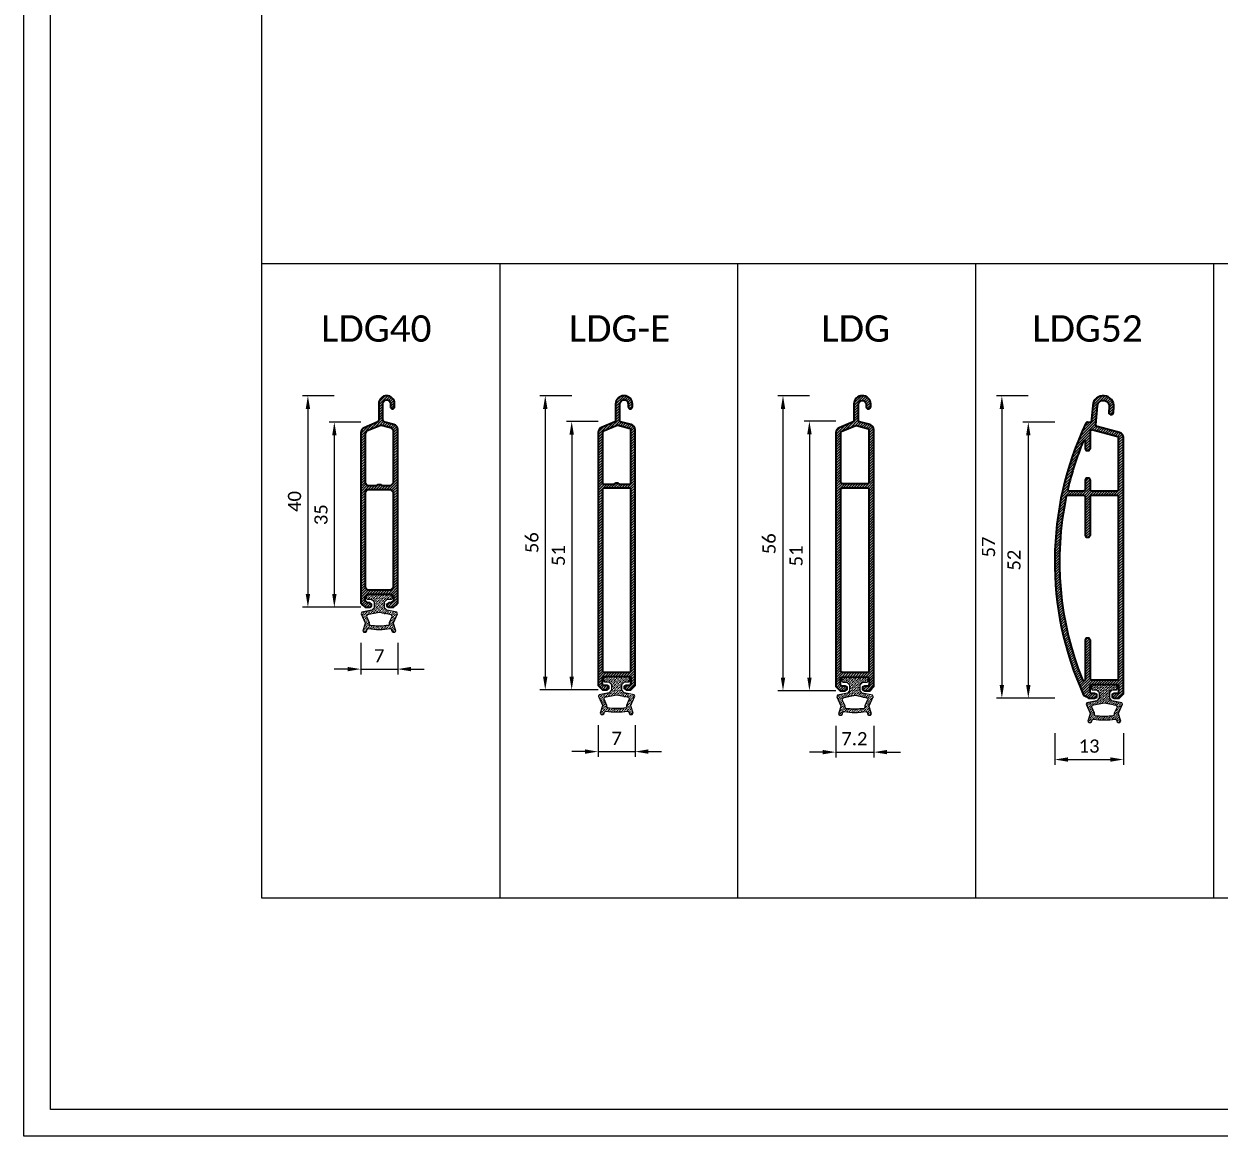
# Model space of a CAD drawing. Header units: millimetres. Extents: x 0 to 7790, y 0 to 17467.
# Drawn here: x 0 to 226.1, y 16468.5 to 16678.8 of the extents above; entities that cross this region are included whole.
import ezdxf

# ---------------------------------------------------------------- set-up
doc = ezdxf.new("R2010")
doc.units = ezdxf.units.MM
doc.header["$PDMODE"] = 35
doc.layers.get('0').update_dxf_attribs({"lineweight": 15})
for name, color, linetype, lineweight in [('_MB_kreskowanie_profile_0.09', 7, 'Continuous', 9), ('_MB_kreskowanie_uszczelki_0.09', 252, 'Continuous', 9), ('_MB_profile_0.25', 7, 'Continuous', 25), ('_MB_ramka_0.15', 124, 'Continuous', 15), ('_MB_solid', 7, 'Continuous', 9), ('_MB_tekst_0.25', 40, 'Continuous', 25), ('_MB_uszczelki_0.15', 140, 'Continuous', 15), ('_MB_wymiar_detal_0.09', 94, 'Continuous', 9)]:
    doc.layers.add(name, color=color, linetype=linetype, lineweight=lineweight)
doc.layers.add('_MB_pomocnicze_niedrukowane', color=220, linetype='Continuous', lineweight=15, plot=False)
doc.styles.add('_MB_Calibri_Light_2.5', font='calibril.ttf', dxfattribs={"height": 2.5})
doc.dimstyles.new('_MB_detal', dxfattribs={"dimscale": 10, "dimtxt": 2.5, "dimasz": 2.5, "dimexe": 1, "dimexo": 1, "dimgap": 1.25, "dimtad": 1, "dimdsep": 46, "dimtxsty": '_MB_Calibri_Light_2.5', "dimcen": -2.5, "dimclrd": 256, "dimclre": 256, "dimclrt": 40, "dimazin": 0, "dimtfac": 0.2, "dimtmove": 1, "dimatfit": 1, "dimfxl": 5, "dimfxlon": 1, "dimtolj": 1, "dimlwd": -1, "dimlwe": -1, "dimarcsym": 0})

# ---------------------------------------------------------------- blocks, each defined once
blk = doc.blocks.new('*D449')
at = {"layer": '_MB_wymiar_detal_0.09', "transparency": 16777216}
for p, q in [((63.72, 16561.82), (63.72, 16555.82)), ((70.72, 16561.82), (70.72, 16555.82)), ((61.22, 16556.82), (58.72, 16556.82)), ((63.72, 16556.82), (70.72, 16556.82)), ((73.22, 16556.82), (75.72, 16556.82))]:
    blk.add_line(p, q, dxfattribs=at)
for points in [[(61.22, 16557.24), (61.22, 16556.41), (63.72, 16556.82)], [(73.22, 16557.24), (73.22, 16556.41), (70.72, 16556.82)]]:
    blk.add_solid(points, dxfattribs=at)
at = {"layer": 'Defpoints', "color": 0, "transparency": 16777216}
for p in [(63.72, 16569.52), (70.72, 16569.52), (70.72, 16556.82)]:
    blk.add_point(p, dxfattribs=at)
at = {"layer": '_MB_wymiar_detal_0.09', "color": 40, "transparency": 16777216, "insert": (67.22, 16559.33), "char_height": 2.5, "attachment_point": 5, "style": '_MB_Calibri_Light_2.5'}
blk.add_mtext('\\A1;7', dxfattribs=at)
blk = doc.blocks.new('*D450')
at = {"layer": '_MB_wymiar_detal_0.09', "transparency": 16777216}
for p, q in [((63.72, 16603.52), (57.72, 16603.52)), ((58.72, 16601.02), (58.72, 16571.02)), ((63.72, 16568.52), (57.72, 16568.52))]:
    blk.add_line(p, q, dxfattribs=at)
for points in [[(58.31, 16601.02), (59.14, 16601.02), (58.72, 16603.52)], [(58.31, 16571.02), (59.14, 16571.02), (58.72, 16568.52)]]:
    blk.add_solid(points, dxfattribs=at)
at = {"layer": 'Defpoints', "color": 0, "transparency": 16777216}
for p in [(66.87, 16603.52), (58.72, 16568.52), (64.72, 16568.52)]:
    blk.add_point(p, dxfattribs=at)
at = {"layer": '_MB_wymiar_detal_0.09', "color": 40, "transparency": 16777216, "insert": (56.2, 16586.02), "char_height": 2.5, "attachment_point": 5, "rotation": 90, "style": '_MB_Calibri_Light_2.5'}
blk.add_mtext('\\A1;35', dxfattribs=at)
blk = doc.blocks.new('*D451')
at = {"layer": '_MB_wymiar_detal_0.09', "transparency": 16777216}
for p, q in [((58.72, 16608.52), (52.72, 16608.52)), ((53.72, 16606.02), (53.72, 16571.02)), ((58.72, 16568.52), (52.72, 16568.52))]:
    blk.add_line(p, q, dxfattribs=at)
for points in [[(53.31, 16606.02), (54.14, 16606.02), (53.72, 16608.52)], [(53.31, 16571.02), (54.14, 16571.02), (53.72, 16568.52)]]:
    blk.add_solid(points, dxfattribs=at)
at = {"layer": 'Defpoints', "color": 0, "transparency": 16777216}
for p in [(68.62, 16608.52), (53.72, 16568.52), (64.72, 16568.52)]:
    blk.add_point(p, dxfattribs=at)
at = {"layer": '_MB_wymiar_detal_0.09', "color": 40, "transparency": 16777216, "insert": (51.2, 16588.52), "char_height": 2.5, "attachment_point": 5, "rotation": 90, "style": '_MB_Calibri_Light_2.5'}
blk.add_mtext('\\A1;40', dxfattribs=at)
blk = doc.blocks.new("-U1'LD")
at = {"layer": '_MB_kreskowanie_uszczelki_0.09', "transparency": 33554687}
h = blk.add_hatch(dxfattribs=at)
h.set_pattern_fill('DOTS', color=256, scale=0.2, angle=45)
h.set_pattern_definition([(45, (16177.79034, -5378.269), (-0.1122532015, 0.3367596045), [0, -0.3175])])
h.paths.add_polyline_path([(1.5, -1), (2.3, -1), (2.5, -0.8), (2.5, -0.2), (2.3, 0), (-2.3, 0), (-2.5, -0.2), (-2.5, -0.8), (-2.3, -1), (-1.5, -1), (-1, -1.5), (-1, -2.59), (-1.4, -3.08), (-3.3, -3.45), (-3.45, -3.73), (-2.68, -5.43), (-2.67, -5.57), (-3.12, -6.94), (-2.93, -7.2), (-2.61, -7.2), (-2.42, -7.06), (-2.29, -6.67), (-2.07, -6.54, 0.079556), (2.07, -6.54), (2.29, -6.67), (2.42, -7.06), (2.61, -7.2), (2.93, -7.2), (3.12, -6.94), (2.67, -5.57), (2.68, -5.43), (3.45, -3.73), (3.3, -3.45), (1.4, -3.08), (1, -2.59), (1, -1.5)])
h.paths.add_polyline_path([(2.3, -3.97), (2.45, -4.25), (1.93, -5.39), (1.92, -5.53), (1.95, -5.61), (1.79, -5.87, -0.072504), (-1.79, -5.87), (-1.95, -5.61), (-1.92, -5.53), (-1.93, -5.39), (-2.45, -4.25), (-2.3, -3.97), (-0.04, -3.52), (0.04, -3.52)], flags=16)
at = {"layer": '_MB_uszczelki_0.15'}
for points in [[(3.3, -3.45), (1.4, -3.08), (1, -2.59), (1, -1.5), (1.5, -1), (2.3, -1), (2.5, -0.8), (2.5, -0.3), (2.2, 0), (-2.2, 0), (-2.5, -0.3), (-2.5, -0.8), (-2.3, -1), (-1.5, -1), (-1, -1.5), (-1, -2.59), (-1.4, -3.08), (-3.3, -3.45), (-3.45, -3.73), (-2.68, -5.43), (-2.67, -5.57), (-3.12, -6.94), (-2.93, -7.2), (-2.61, -7.2), (-2.42, -7.06), (-2.29, -6.67), (-2.07, -6.54, 0.079556), (2.07, -6.54), (2.29, -6.67), (2.42, -7.06), (2.61, -7.2), (2.93, -7.2), (3.12, -6.94), (2.67, -5.57), (2.68, -5.43), (3.45, -3.73)], [(-0.04, -3.52), (-2.3, -3.97), (-2.45, -4.25), (-1.93, -5.39), (-1.92, -5.53), (-1.95, -5.61), (-1.79, -5.87, 0.072504), (1.79, -5.87), (1.95, -5.61), (1.92, -5.53), (1.93, -5.39), (2.45, -4.25), (2.3, -3.97), (0.04, -3.52)]]:
    blk.add_lwpolyline(points, format="xyb", dxfattribs=at)
for points in [[(0.04, -3.52), (-0.04, -3.52)], [(3.45, -3.73), (3.3, -3.45)]]:
    blk.add_lwpolyline(points, dxfattribs=at)
blk = doc.blocks.new('-LDG40')
at = {"layer": '_MB_kreskowanie_profile_0.09', "transparency": 33554687}
h = blk.add_hatch(dxfattribs=at)
h.set_pattern_fill('JIS_WOOD', color=256, scale=0.5)
h.set_pattern_definition([(45, (15504.66722, -5368.1933), (-0.2499999996, 0.2499999996), [])])
h.paths.add_polyline_path([(-2.91, -2.53), (-5.38, -3.55, 0.303347), (-6, -4.48), (-6, -36.7), (-5.62, -37.08), (-5.2, -37.5), (-4.3, -37.5), (-3.95, -37.3), (-3.95, -36.9), (-4.3, -36.7), (-4.7, -36.7), (-5.2, -36.2), (-5.2, -35.5), (-4.7, -35), (-2.5, -35), (-0.3, -35), (0.2, -35.5), (0.2, -36.2), (-0.3, -36.7), (-0.7, -36.7), (-1.05, -36.9), (-1.05, -37.3), (-0.7, -37.5), (0.2, -37.5), (0.6, -37.1), (1, -36.7), (1, -3.92, 0.339454), (0.26, -2.95), (-1.43, -2.5, -0.339454), (-1.8, -2.02), (-1.8, 1, -0.414214), (-1.1, 1.7, -0.414214), (-0.4, 1), (-0.4, 0.4, 1), (0.4, 0.4), (0.4, 1, 0.414214), (-1.1, 2.5, 0.414214), (-2.6, 1), (-2.6, -2.07, -0.303347)])
h.paths.add_polyline_path([(-2.07, -3.16), (-0.17, -3.66), (0.2, -4.15), (0.2, -14), (-0.3, -14.5), (-2.04, -14.5), (-2.29, -14.29), (-2.71, -14.29), (-2.96, -14.5), (-4.7, -14.5), (-5.2, -14), (-5.2, -4.68), (-4.89, -4.22), (-2.39, -3.18)], flags=16)
h.paths.add_polyline_path([(-0.3, -15.3), (0.2, -15.8), (0.2, -33.7), (-0.3, -34.2), (-2.5, -34.2), (-4.7, -34.2), (-5.2, -33.7), (-5.2, -15.8), (-4.7, -15.3)], flags=16)
at = {"layer": '_MB_solid', "transparency": 33554687}
h = blk.add_hatch(color=256, dxfattribs=at)
h.dxf.hatch_style = 1
h.paths.add_polyline_path([(-1.43, -2.5, -0.339454), (-1.8, -2.02), (-1.8, 1, -0.414214), (-1.1, 1.7, -0.414214), (-0.4, 1), (-0.4, 0.4, 1), (0.4, 0.4), (0.4, 1, 0.414214), (-1.1, 2.5, 0.414214), (-2.6, 1), (-2.6, -2.07, -0.303347), (-2.91, -2.53), (-5.38, -3.55, 0.303347), (-6, -4.48), (-6, -36.7), (-5.62, -37.08), (-5.2, -37.5), (-4.3, -37.5), (-3.95, -37.3), (-3.95, -36.9), (-4.3, -36.7), (-4.7, -36.7), (-5.2, -36.2), (-5.2, -35.5), (-4.7, -35), (-2.5, -35), (-0.3, -35), (0.2, -35.5), (0.2, -36.2), (-0.3, -36.7), (-0.7, -36.7), (-1.05, -36.9), (-1.05, -37.3), (-0.7, -37.5), (0.2, -37.5), (0.6, -37.1), (1, -36.7), (1, -3.92, 0.339454), (0.26, -2.95)])
h.paths.add_polyline_path([(-0.17, -3.66), (0.2, -4.15), (0.2, -14), (-0.3, -14.5), (-2.04, -14.5), (-2.29, -14.29), (-2.71, -14.29), (-2.96, -14.5), (-4.7, -14.5), (-5.2, -14), (-5.2, -4.68), (-4.89, -4.22), (-2.39, -3.18), (-2.07, -3.16)], flags=16)
h.paths.add_polyline_path([(-0.3, -15.3), (0.2, -15.8), (0.2, -33.7), (-0.3, -34.2), (-2.5, -34.2), (-4.7, -34.2), (-5.2, -33.7), (-5.2, -15.8), (-4.7, -15.3)], flags=16)
at = {"layer": '_MB_profile_0.25'}
blk.add_lwpolyline([(0.2, -36.2), (-0.3, -36.7), (-0.7, -36.7), (-1.05, -36.9), (-1.05, -37.3), (-0.7, -37.5), (0.2, -37.5), (0.6, -37.1), (1, -36.7), (1, -3.92, 0.339454), (0.26, -2.95), (-1.43, -2.5, -0.339454), (-1.8, -2.02), (-1.8, 1, -0.414214), (-1.1, 1.7, -0.414214), (-0.4, 1), (-0.4, 0.4, 1), (0.4, 0.4), (0.4, 1, 0.414214), (-1.1, 2.5, 0.414214), (-2.6, 1), (-2.6, -2.07, -0.303347), (-2.91, -2.53), (-5.38, -3.55, 0.303347), (-6, -4.48), (-6, -36.7), (-5.62, -37.08), (-5.2, -37.5), (-4.3, -37.5), (-3.95, -37.3), (-3.95, -36.9), (-4.3, -36.7), (-4.7, -36.7), (-5.2, -36.2), (-5.2, -35.5), (-4.7, -35), (-2.5, -35), (-0.3, -35), (0.2, -35.5)], format="xyb", close=True, dxfattribs=at)
for points in [[(-0.17, -3.66), (-2.07, -3.16), (-2.39, -3.18), (-4.89, -4.22), (-5.2, -4.68), (-5.2, -14), (-4.7, -14.5), (-2.96, -14.5), (-2.71, -14.29), (-2.29, -14.29), (-2.04, -14.5), (-0.3, -14.5), (0.2, -14), (0.2, -4.15)], [(0.2, -33.7), (0.2, -15.8), (-0.3, -15.3), (-4.7, -15.3), (-5.2, -15.8), (-5.2, -33.7), (-4.7, -34.2), (-2.5, -34.2), (-0.3, -34.2)]]:
    blk.add_lwpolyline(points, close=True, dxfattribs=at)
blk.add_blockref("-U1'LD", (-2.5, -35))
blk = doc.blocks.new('*D452')
at = {"layer": '_MB_wymiar_detal_0.09', "transparency": 16777216}
for p, q in [((108.62, 16546.22), (108.62, 16540.22)), ((115.62, 16546.22), (115.62, 16540.22)), ((106.12, 16541.22), (103.62, 16541.22)), ((108.62, 16541.22), (115.62, 16541.22)), ((118.12, 16541.22), (120.62, 16541.22))]:
    blk.add_line(p, q, dxfattribs=at)
for points in [[(106.12, 16541.64), (106.12, 16540.81), (108.62, 16541.22)], [(118.12, 16541.64), (118.12, 16540.81), (115.62, 16541.22)]]:
    blk.add_solid(points, dxfattribs=at)
at = {"layer": 'Defpoints', "color": 0, "transparency": 16777216}
for p in [(108.62, 16553.92), (115.62, 16553.92), (115.62, 16541.22)]:
    blk.add_point(p, dxfattribs=at)
at = {"layer": '_MB_wymiar_detal_0.09', "color": 40, "transparency": 16777216, "insert": (112.12, 16543.73), "char_height": 2.5, "attachment_point": 5, "style": '_MB_Calibri_Light_2.5'}
blk.add_mtext('\\A1;7', dxfattribs=at)
blk = doc.blocks.new('*D453')
at = {"layer": '_MB_wymiar_detal_0.09', "transparency": 16777216}
for p, q in [((108.62, 16603.65), (102.62, 16603.65)), ((103.62, 16601.15), (103.62, 16555.42)), ((108.62, 16552.92), (102.62, 16552.92))]:
    blk.add_line(p, q, dxfattribs=at)
for points in [[(103.2, 16601.15), (104.04, 16601.15), (103.62, 16603.65)], [(103.2, 16555.42), (104.04, 16555.42), (103.62, 16552.92)]]:
    blk.add_solid(points, dxfattribs=at)
at = {"layer": 'Defpoints', "color": 0, "transparency": 16777216}
for p in [(111.89, 16603.65), (103.62, 16552.92), (109.62, 16552.92)]:
    blk.add_point(p, dxfattribs=at)
at = {"layer": '_MB_wymiar_detal_0.09', "color": 40, "transparency": 16777216, "insert": (101.1, 16578.29), "char_height": 2.5, "attachment_point": 5, "rotation": 90, "style": '_MB_Calibri_Light_2.5'}
blk.add_mtext('\\A1;51', dxfattribs=at)
blk = doc.blocks.new('*D454')
at = {"layer": '_MB_wymiar_detal_0.09', "transparency": 16777216}
for p, q in [((103.62, 16608.52), (97.62, 16608.52)), ((98.62, 16606.02), (98.62, 16555.42)), ((103.62, 16552.92), (97.62, 16552.92))]:
    blk.add_line(p, q, dxfattribs=at)
for points in [[(98.2, 16606.02), (99.04, 16606.02), (98.62, 16608.52)], [(98.2, 16555.42), (99.04, 16555.42), (98.62, 16552.92)]]:
    blk.add_solid(points, dxfattribs=at)
at = {"layer": 'Defpoints', "color": 0, "transparency": 16777216}
for p in [(113.52, 16608.52), (98.62, 16552.92), (109.62, 16552.92)]:
    blk.add_point(p, dxfattribs=at)
at = {"layer": '_MB_wymiar_detal_0.09', "color": 40, "transparency": 16777216, "insert": (96.09, 16580.72), "char_height": 2.5, "attachment_point": 5, "rotation": 90, "style": '_MB_Calibri_Light_2.5'}
blk.add_mtext('\\A1;56', dxfattribs=at)
blk = doc.blocks.new('-LDG-E')
at = {"layer": '_MB_kreskowanie_profile_0.09', "transparency": 33554687}
h = blk.add_hatch(dxfattribs=at)
h.set_pattern_fill('JIS_WOOD', color=256, scale=0.5)
h.paths.add_polyline_path([(-2.87, -2.45), (-5.43, -3.51, 0.303347), (-6.05, -4.44), (-6.05, -52.3), (-5.65, -52.7), (-5.25, -53.1), (-4.35, -53.1), (-4, -52.9), (-4, -52.5), (-4.35, -52.3), (-5.05, -52.3), (-5.25, -52.1), (-5.25, -50.8), (-5.05, -50.6), (-2.55, -50.6), (-0.05, -50.6), (0.15, -50.8), (0.15, -52.1), (-0.05, -52.3), (-0.75, -52.3), (-1.1, -52.5), (-1.1, -52.9), (-0.75, -53.1), (0.15, -53.1), (0.55, -52.7), (0.95, -52.3), (0.95, -3.94, 0.339454), (0.21, -2.98), (-1.8, -2.44, -0.339454), (-1.95, -2.25), (-1.95, 0.9, -1), (-0.35, 0.9), (-0.35, 0.4, 1), (0.45, 0.4), (0.45, 0.9, 1), (-2.75, 0.9), (-2.75, -2.27, -0.303347)])
h.paths.add_polyline_path([(-2.44, -3.14), (-2.31, -3.13), (0, -3.75), (0.15, -3.94), (0.15, -14), (-0.05, -14.2), (-2.09, -14.2), (-2.39, -13.95), (-2.71, -13.95), (-3.01, -14.2), (-5.05, -14.2), (-5.25, -14), (-5.25, -4.44), (-5.13, -4.25)], flags=16)
h.paths.add_polyline_path([(-0.05, -15), (0.15, -15.2), (0.15, -49.6), (-0.05, -49.8), (-2.55, -49.8), (-5.05, -49.8), (-5.25, -49.6), (-5.25, -15.2), (-5.05, -15)], flags=16)
at = {"layer": '_MB_solid', "transparency": 33554687}
h = blk.add_hatch(color=256, dxfattribs=at)
h.dxf.hatch_style = 1
h.paths.add_polyline_path([(-6.05, -52.3), (-5.65, -52.7), (-5.25, -53.1), (-4.35, -53.1), (-4, -52.9), (-4, -52.5), (-4.35, -52.3), (-5.05, -52.3), (-5.25, -52.1), (-5.25, -50.8), (-5.05, -50.6), (-2.55, -50.6), (-0.05, -50.6), (0.15, -50.8), (0.15, -52.1), (-0.05, -52.3), (-0.75, -52.3), (-1.1, -52.5), (-1.1, -52.9), (-0.75, -53.1), (0.15, -53.1), (0.55, -52.7), (0.95, -52.3), (0.95, -3.94, 0.339454), (0.21, -2.98), (-1.8, -2.44, -0.339454), (-1.95, -2.25), (-1.95, 0.9, -1), (-0.35, 0.9), (-0.35, 0.4, 1), (0.45, 0.4), (0.45, 0.9, 1), (-2.75, 0.9), (-2.75, -2.27, -0.303347), (-2.87, -2.45), (-5.43, -3.51, 0.303347), (-6.05, -4.44)])
h.paths.add_polyline_path([(-5.05, -14.2), (-5.25, -14), (-5.25, -4.44), (-5.13, -4.25), (-2.44, -3.14), (-2.31, -3.13), (0, -3.75), (0.15, -3.94), (0.15, -14), (-0.05, -14.2), (-2.09, -14.2), (-2.39, -13.95), (-2.71, -13.95), (-3.01, -14.2)], flags=16)
h.paths.add_polyline_path([(-0.05, -15), (0.15, -15.2), (0.15, -49.6), (-0.05, -49.8), (-2.55, -49.8), (-5.05, -49.8), (-5.25, -49.6), (-5.25, -15.2), (-5.05, -15)], flags=16)
at = {"layer": '_MB_profile_0.25'}
blk.add_line((-1.15, 2.5), (-1.15, 2.5), dxfattribs=at)
blk.add_lwpolyline([(0.15, -52.1), (0.15, -50.8), (0.15, -52.1), (-0.05, -52.3), (-0.75, -52.3), (-1.1, -52.5), (-1.1, -52.9), (-0.75, -53.1), (0.15, -53.1), (0.55, -52.7), (0.95, -52.3), (0.95, -3.94, 0.339454), (0.21, -2.98), (-1.8, -2.44, -0.339454), (-1.95, -2.25), (-1.95, 0.9, -1), (-0.35, 0.9), (-0.35, 0.4, 1), (0.45, 0.4), (0.45, 0.9, 1), (-2.75, 0.9), (-2.75, -2.27, -0.303347), (-2.87, -2.45), (-5.43, -3.51, 0.303347), (-6.05, -4.44), (-6.05, -52.3), (-5.65, -52.7), (-5.25, -53.1), (-4.35, -53.1), (-4, -52.9), (-4, -52.5), (-4.35, -52.3), (-5.05, -52.3), (-5.25, -52.1), (-5.25, -50.8), (-5.05, -50.6), (-2.55, -50.6), (-0.05, -50.6), (0.15, -50.8)], format="xyb", dxfattribs=at)
for points in [[(-2.71, -13.95), (-2.39, -13.95), (-2.09, -14.2), (-0.05, -14.2), (0.15, -14), (0.15, -3.94), (0, -3.75), (-2.31, -3.13), (-2.44, -3.14), (-5.13, -4.25), (-5.25, -4.44), (-5.25, -14), (-5.05, -14.2), (-3.01, -14.2)], [(-5.25, -15.2), (-5.25, -49.6), (-5.05, -49.8), (-2.55, -49.8), (-0.05, -49.8), (0.15, -49.6), (0.15, -15.2), (-0.05, -15), (-5.05, -15)]]:
    blk.add_lwpolyline(points, close=True, dxfattribs=at)
blk.add_blockref("-U1'LD", (-2.55, -50.6))
blk = doc.blocks.new('*D455')
at = {"layer": '_MB_wymiar_detal_0.09', "transparency": 16777216}
for p, q in [((153.59, 16546.12), (153.59, 16540.12)), ((160.79, 16546.12), (160.79, 16540.12)), ((151.09, 16541.12), (148.59, 16541.12)), ((153.59, 16541.12), (160.79, 16541.12)), ((163.29, 16541.12), (165.79, 16541.12))]:
    blk.add_line(p, q, dxfattribs=at)
for points in [[(151.09, 16541.54), (151.09, 16540.71), (153.59, 16541.12)], [(163.29, 16541.54), (163.29, 16540.71), (160.79, 16541.12)]]:
    blk.add_solid(points, dxfattribs=at)
at = {"layer": 'Defpoints', "color": 0, "transparency": 16777216}
for p in [(153.59, 16553.72), (160.79, 16553.72), (160.79, 16541.12)]:
    blk.add_point(p, dxfattribs=at)
at = {"layer": '_MB_wymiar_detal_0.09', "color": 40, "transparency": 16777216, "insert": (157.09, 16543.64), "char_height": 2.5, "attachment_point": 5, "style": '_MB_Calibri_Light_2.5'}
blk.add_mtext('\\A1;7.2', dxfattribs=at)
blk = doc.blocks.new('*D456')
at = {"layer": '_MB_wymiar_detal_0.09', "transparency": 16777216}
for p, q in [((153.59, 16603.72), (147.59, 16603.72)), ((148.59, 16601.22), (148.59, 16555.22)), ((153.59, 16552.72), (147.59, 16552.72))]:
    blk.add_line(p, q, dxfattribs=at)
for points in [[(148.18, 16601.22), (149.01, 16601.22), (148.59, 16603.72)], [(148.18, 16555.22), (149.01, 16555.22), (148.59, 16552.72)]]:
    blk.add_solid(points, dxfattribs=at)
at = {"layer": 'Defpoints', "color": 0, "transparency": 16777216}
for p in [(156.99, 16603.72), (148.59, 16552.72), (154.59, 16552.72)]:
    blk.add_point(p, dxfattribs=at)
at = {"layer": '_MB_wymiar_detal_0.09', "color": 40, "transparency": 16777216, "insert": (146.08, 16578.22), "char_height": 2.5, "attachment_point": 5, "rotation": 90, "style": '_MB_Calibri_Light_2.5'}
blk.add_mtext('\\A1;51', dxfattribs=at)
blk = doc.blocks.new('*D457')
at = {"layer": '_MB_wymiar_detal_0.09', "transparency": 16777216}
for p, q in [((148.59, 16608.52), (142.59, 16608.52)), ((143.59, 16606.02), (143.59, 16555.22)), ((148.59, 16552.72), (142.59, 16552.72))]:
    blk.add_line(p, q, dxfattribs=at)
for points in [[(143.18, 16606.02), (144.01, 16606.02), (143.59, 16608.52)], [(143.18, 16555.22), (144.01, 16555.22), (143.59, 16552.72)]]:
    blk.add_solid(points, dxfattribs=at)
at = {"layer": 'Defpoints', "color": 0, "transparency": 16777216}
for p in [(158.59, 16608.52), (143.59, 16552.72), (154.59, 16552.72)]:
    blk.add_point(p, dxfattribs=at)
at = {"layer": '_MB_wymiar_detal_0.09', "color": 40, "transparency": 16777216, "insert": (140.97, 16580.52), "char_height": 2.5, "attachment_point": 5, "rotation": 90, "style": '_MB_Calibri_Light_2.5'}
blk.add_mtext('\\A1;56', dxfattribs=at)
blk = doc.blocks.new('-LDG')
at = {"layer": '_MB_kreskowanie_profile_0.09', "transparency": 33554687}
h = blk.add_hatch(dxfattribs=at)
h.set_pattern_fill('JIS_WOOD', color=256, scale=0.5)
h.set_pattern_definition([(45, (15505.53764, -5279.8609), (-0.2499999996, 0.2499999996), [])])
h.paths.add_polyline_path([(-1.85, -2.25), (-1.85, 0.9, -0.414214), (-1.15, 1.6, -0.414214), (-0.45, 0.9), (-0.45, 0.45, 0.414214), (0, 0, 0.414214), (0.45, 0.45), (0.45, 0.9, 0.414214), (-1.15, 2.5, 0.414214), (-2.75, 0.9), (-2.75, -2.27, -0.303347), (-2.87, -2.45), (-5.53, -3.55, 0.303347), (-6.15, -4.48), (-6.15, -52.5), (-5.75, -52.9), (-5.35, -53.3), (-4.4, -53.3), (-4.01, -53.07), (-4.01, -52.62), (-4.4, -52.4), (-5.05, -52.4), (-5.25, -52.2), (-5.25, -50.9), (-5.05, -50.7), (-2.55, -50.7), (-0.05, -50.7), (0.15, -50.9), (0.15, -52.2), (-0.05, -52.4), (-0.7, -52.4), (-1.09, -52.62), (-1.09, -53.07), (-0.7, -53.3), (0.25, -53.3), (0.65, -52.9), (1.05, -52.5), (1.05, -3.94, 0.339454), (0.31, -2.98), (-1.7, -2.44, -0.339454)])
h.paths.add_polyline_path([(-2.27, -3.22), (0, -3.83), (0.15, -4.02), (0.15, -13.9), (-0.05, -14.1), (-5.05, -14.1), (-5.25, -13.9), (-5.25, -4.54), (-5.13, -4.36), (-2.4, -3.23)], flags=16)
h.paths.add_polyline_path([(-0.05, -15), (0.15, -15.2), (0.15, -49.6), (-0.05, -49.8), (-2.55, -49.8), (-5.05, -49.8), (-5.25, -49.6), (-5.25, -15.2), (-5.05, -15)], flags=16)
at = {"layer": '_MB_solid', "transparency": 33554687}
h = blk.add_hatch(color=256, dxfattribs=at)
h.dxf.hatch_style = 1
h.paths.add_polyline_path([(-2.87, -2.45), (-5.53, -3.55, 0.303347), (-6.15, -4.48), (-6.15, -52.5), (-5.75, -52.9), (-5.35, -53.3), (-4.4, -53.3), (-4.01, -53.07), (-4.01, -52.62), (-4.4, -52.4), (-5.05, -52.4), (-5.25, -52.2), (-5.25, -50.9), (-5.05, -50.7), (-2.55, -50.7), (-0.05, -50.7), (0.15, -50.9), (0.15, -52.2), (-0.05, -52.4), (-0.7, -52.4), (-1.09, -52.62), (-1.09, -53.07), (-0.7, -53.3), (0.25, -53.3), (0.65, -52.9), (1.05, -52.5), (1.05, -3.94, 0.339454), (0.31, -2.98), (-1.7, -2.44, -0.339454), (-1.85, -2.25), (-1.85, 0.9, -0.414214), (-1.15, 1.6, -0.414214), (-0.45, 0.9), (-0.45, 0.45, 0.414214), (0, 0, 0.414214), (0.45, 0.45), (0.45, 0.9, 0.414214), (-1.15, 2.5, 0.414214), (-2.75, 0.9), (-2.75, -2.27, -0.303347)])
h.paths.add_polyline_path([(-2.27, -3.22), (0, -3.83), (0.15, -4.02), (0.15, -13.9), (-0.05, -14.1), (-5.05, -14.1), (-5.25, -13.9), (-5.25, -4.54), (-5.13, -4.36), (-2.4, -3.23)], flags=16)
h.paths.add_polyline_path([(-0.05, -15), (0.15, -15.2), (0.15, -49.6), (-0.05, -49.8), (-2.55, -49.8), (-5.05, -49.8), (-5.25, -49.6), (-5.25, -15.2), (-5.05, -15)], flags=16)
at = {"layer": '_MB_profile_0.25'}
blk.add_lwpolyline([(0, 0), (0, 0, 0.414214), (0.45, 0.45), (0.45, 0.9, 0.414214), (-1.15, 2.5), (-1.15, 2.5, 0.414214), (-2.75, 0.9), (-2.75, -2.27, -0.303347), (-2.87, -2.45), (-5.53, -3.55, 0.303347), (-6.15, -4.48), (-6.15, -52.5), (-5.75, -52.9), (-5.35, -53.3), (-4.4, -53.3), (-4.01, -53.07), (-4.01, -52.62), (-4.4, -52.4), (-5.05, -52.4), (-5.25, -52.2), (-5.25, -50.9), (-5.05, -50.7), (-2.55, -50.7), (-0.05, -50.7), (0.15, -50.9), (0.15, -52.2), (-0.05, -52.4), (-0.7, -52.4), (-1.09, -52.62), (-1.09, -53.07), (-0.7, -53.3), (0.25, -53.3), (0.65, -52.9), (1.05, -52.5), (1.05, -3.94, 0.339454), (0.31, -2.98), (-1.7, -2.44, -0.339454), (-1.85, -2.25), (-1.85, 0.9, -0.414214), (-1.15, 1.6), (-1.15, 1.6, -0.414214), (-0.45, 0.9), (-0.45, 0.45, 0.414214)], format="xyb", close=True, dxfattribs=at)
for points in [[(-2.4, -3.23), (-5.13, -4.36), (-5.25, -4.54), (-5.25, -13.9), (-5.05, -14.1), (-0.05, -14.1), (0.15, -13.9), (0.15, -4.02), (0, -3.83), (-2.27, -3.22)], [(-5.05, -49.8), (-2.55, -49.8), (-0.05, -49.8), (0.15, -49.6), (0.15, -15.2), (-0.05, -15), (-5.05, -15), (-5.25, -15.2), (-5.25, -49.6)]]:
    blk.add_lwpolyline(points, close=True, dxfattribs=at)
blk.add_blockref("-U1'LD", (-2.55, -50.7))
blk = doc.blocks.new('*D458')
at = {"layer": '_MB_wymiar_detal_0.09', "transparency": 16777216}
for p, q in [((194.99, 16544.72), (194.99, 16538.72)), ((207.99, 16544.72), (207.99, 16538.72)), ((197.49, 16539.72), (205.49, 16539.72))]:
    blk.add_line(p, q, dxfattribs=at)
for points in [[(197.49, 16540.14), (197.49, 16539.31), (194.99, 16539.72)], [(205.49, 16540.14), (205.49, 16539.31), (207.99, 16539.72)]]:
    blk.add_solid(points, dxfattribs=at)
at = {"layer": 'Defpoints', "color": 0, "transparency": 16777216}
for p in [(194.99, 16577.15), (207.99, 16552.32), (207.99, 16539.72)]:
    blk.add_point(p, dxfattribs=at)
at = {"layer": '_MB_wymiar_detal_0.09', "color": 40, "transparency": 16777216, "insert": (201.49, 16542.25), "char_height": 2.5, "attachment_point": 5, "style": '_MB_Calibri_Light_2.5'}
blk.add_mtext('\\A1;13', dxfattribs=at)
blk = doc.blocks.new('*D459')
at = {"layer": '_MB_wymiar_detal_0.09', "transparency": 16777216}
for p, q in [((194.99, 16603.51), (188.99, 16603.51)), ((189.99, 16601.01), (189.99, 16553.82)), ((194.99, 16551.32), (188.99, 16551.32))]:
    blk.add_line(p, q, dxfattribs=at)
for points in [[(189.58, 16601.01), (190.41, 16601.01), (189.99, 16603.51)], [(189.58, 16553.82), (190.41, 16553.82), (189.99, 16551.32)]]:
    blk.add_solid(points, dxfattribs=at)
at = {"layer": 'Defpoints', "color": 0, "transparency": 16777216}
for p in [(201.17, 16603.51), (189.99, 16551.32), (201.37, 16551.32)]:
    blk.add_point(p, dxfattribs=at)
at = {"layer": '_MB_wymiar_detal_0.09', "color": 40, "transparency": 16777216, "insert": (187.29, 16577.42), "char_height": 2.5, "attachment_point": 5, "rotation": 90, "style": '_MB_Calibri_Light_2.5'}
blk.add_mtext('\\A1;52', dxfattribs=at)
blk = doc.blocks.new('*D460')
at = {"layer": '_MB_wymiar_detal_0.09', "transparency": 16777216}
for p, q in [((189.99, 16608.52), (183.99, 16608.52)), ((184.99, 16606.02), (184.99, 16553.82)), ((189.99, 16551.32), (183.99, 16551.32))]:
    blk.add_line(p, q, dxfattribs=at)
for points in [[(184.58, 16606.02), (185.41, 16606.02), (184.99, 16608.52)], [(184.58, 16553.82), (185.41, 16553.82), (184.99, 16551.32)]]:
    blk.add_solid(points, dxfattribs=at)
at = {"layer": 'Defpoints', "color": 0, "transparency": 16777216}
for p in [(204.19, 16608.52), (184.99, 16551.32), (201.37, 16551.32)]:
    blk.add_point(p, dxfattribs=at)
at = {"layer": '_MB_wymiar_detal_0.09', "color": 40, "transparency": 16777216, "insert": (182.48, 16579.92), "char_height": 2.5, "attachment_point": 5, "rotation": 90, "style": '_MB_Calibri_Light_2.5'}
blk.add_mtext('\\A1;57', dxfattribs=at)
blk = doc.blocks.new('-LDG52')
at = {"layer": '_MB_kreskowanie_profile_0.09', "transparency": 33554687}
h = blk.add_hatch(dxfattribs=at)
h.set_pattern_fill('JIS_WOOD', color=256, scale=0.5)
h.set_pattern_definition([(45, (15317.79867, -5276.70484), (-0.2499999996, 0.2499999996), [])])
h.paths.add_polyline_path([(-5.19, -53.01), (-4.73, -53.31), (-4.28, -53.6), (-3.11, -53.6), (-2.72, -53.38), (-2.72, -52.93), (-3.11, -52.7), (-3.76, -52.7), (-3.96, -52.5), (-3.96, -51.2), (-3.76, -51), (1.24, -51), (1.44, -51.2), (1.44, -52.5), (1.24, -52.7), (0.59, -52.7), (0.2, -52.93), (0.2, -53.38), (0.59, -53.6), (1.54, -53.6), (1.94, -53.2), (2.34, -52.8), (2.34, -4.32, 0.339454), (1.6, -3.35), (-2.64, -2.21, -0.36397), (-2.87, -1.9), (-2.55, 1.7, -1), (-0.36, 1.5), (-0.45, 0.49, 1), (0.45, 0.41), (0.54, 1.43, 1), (-3.45, 1.77), (-3.73, -1.48), (-4.45, -1.42, 0.313277), (-4.75, -1.59, 0.221069)])
h.paths.add_polyline_path([(-8.19, -14.15, -0.040394), (-5.24, -4.92), (-5.02, -4.8), (-4.86, -5), (-4.86, -6.45), (-4.63, -6.84), (-4.18, -6.84), (-3.96, -6.45), (-3.96, -3.05), (-3.7, -2.86), (1.3, -4.2), (1.44, -4.39), (1.44, -14.2), (1.24, -14.4), (-3.76, -14.4), (-3.96, -14.2), (-3.96, -12.35), (-4.18, -11.96), (-4.63, -11.96), (-4.86, -12.35), (-4.86, -14.2), (-5.06, -14.4), (-8, -14.4)], flags=16)
h.paths.add_polyline_path([(-8.28, -15.3), (-5.06, -15.3), (-4.86, -15.5), (-4.86, -22.85), (-4.63, -23.24), (-4.18, -23.24), (-3.96, -22.85), (-3.96, -15.5), (-3.76, -15.3), (1.24, -15.3), (1.44, -15.5), (1.44, -49.9), (1.24, -50.1), (-3.76, -50.1), (-3.96, -49.9), (-3.96, -42.55), (-4.18, -42.16), (-4.63, -42.16), (-4.86, -42.55), (-4.86, -50.04), (-4.88, -50.17), (-5.36, -50.26), (-5.43, -50.15, -0.148045), (-8.48, -15.46)], flags=16)
at = {"layer": '_MB_solid', "transparency": 33554687}
h = blk.add_hatch(color=256, dxfattribs=at)
h.dxf.hatch_style = 1
h.paths.add_polyline_path([(2.34, -4.32, 0.339454), (1.6, -3.35), (-2.64, -2.21, -0.36397), (-2.87, -1.9), (-2.55, 1.7, -1), (-0.36, 1.5), (-0.45, 0.49, 1), (0.45, 0.41), (0.54, 1.43, 1), (-3.45, 1.77), (-3.73, -1.48), (-4.45, -1.42, 0.313277), (-4.75, -1.59, 0.221069), (-5.19, -53.01), (-4.73, -53.31), (-4.28, -53.6), (-3.11, -53.6), (-2.72, -53.38), (-2.72, -52.93), (-3.11, -52.7), (-3.76, -52.7), (-3.96, -52.5), (-3.96, -51.2), (-3.76, -51), (1.24, -51), (1.44, -51.2), (1.44, -52.5), (1.24, -52.7), (0.59, -52.7), (0.2, -52.93), (0.2, -53.38), (0.59, -53.6), (1.54, -53.6), (1.94, -53.2), (2.34, -52.8)])
h.paths.add_polyline_path([(1.24, -15.3), (1.44, -15.5), (1.44, -49.9), (1.24, -50.1), (-3.76, -50.1), (-3.96, -49.9), (-3.96, -42.55), (-4.18, -42.16), (-4.63, -42.16), (-4.86, -42.55), (-4.86, -50.04), (-4.88, -50.17), (-5.36, -50.26), (-5.43, -50.15, -0.148045), (-8.48, -15.46), (-8.28, -15.3), (-5.06, -15.3), (-4.86, -15.5), (-4.86, -22.85), (-4.63, -23.24), (-4.18, -23.24), (-3.96, -22.85), (-3.96, -15.5), (-3.76, -15.3)], flags=16)
h.paths.add_polyline_path([(-3.76, -14.4), (-3.96, -14.2), (-3.96, -12.35), (-4.18, -11.96), (-4.63, -11.96), (-4.86, -12.35), (-4.86, -14.2), (-5.06, -14.4), (-8, -14.4), (-8.19, -14.15, -0.040394), (-5.24, -4.92), (-5.02, -4.8), (-4.86, -5), (-4.86, -6.45), (-4.63, -6.84), (-4.18, -6.84), (-3.96, -6.45), (-3.96, -3.05), (-3.7, -2.86), (1.3, -4.2), (1.44, -4.39), (1.44, -14.2), (1.24, -14.4)], flags=16)
at = {"layer": '_MB_profile_0.25'}
for points in [[(1.6, -3.35), (-2.64, -2.21, -0.36397), (-2.87, -1.9), (-2.55, 1.7, -1), (-0.36, 1.5), (-0.45, 0.49, 1), (0.45, 0.41), (0.54, 1.43, 1), (-3.45, 1.77), (-3.73, -1.48), (-4.45, -1.42, 0.313277), (-4.75, -1.59, 0.221069), (-5.19, -53.01), (-4.73, -53.31), (-4.28, -53.6), (-3.11, -53.6), (-2.72, -53.38), (-2.72, -52.93), (-3.11, -52.7), (-3.76, -52.7), (-3.96, -52.5), (-3.96, -51.2), (-3.76, -51), (1.24, -51), (1.44, -51.2), (1.44, -52.5), (1.24, -52.7), (0.59, -52.7), (0.2, -52.93), (0.2, -53.38), (0.59, -53.6), (1.54, -53.6), (1.94, -53.2), (2.34, -52.8), (2.34, -4.32, 0.339454)], [(-3.7, -2.86), (-3.96, -3.05), (-3.96, -6.45), (-4.18, -6.84), (-4.63, -6.84), (-4.86, -6.45), (-4.86, -5), (-5.02, -4.8), (-5.24, -4.92, 0.040394), (-8.19, -14.15), (-8, -14.4), (-5.06, -14.4), (-4.86, -14.2), (-4.86, -12.35), (-4.63, -11.96), (-4.18, -11.96), (-3.96, -12.35), (-3.96, -14.2), (-3.76, -14.4), (1.24, -14.4), (1.44, -14.2), (1.44, -4.39), (1.3, -4.2)], [(-3.76, -15.3), (-3.96, -15.5), (-3.96, -22.85), (-4.18, -23.24), (-4.63, -23.24), (-4.86, -22.85), (-4.86, -15.5), (-5.06, -15.3), (-8.28, -15.3), (-8.48, -15.46, 0.148045), (-5.43, -50.15), (-5.36, -50.26), (-4.88, -50.17), (-4.86, -50.04), (-4.86, -42.55), (-4.63, -42.16), (-4.18, -42.16), (-3.96, -42.55), (-3.96, -49.9), (-3.76, -50.1), (1.24, -50.1), (1.44, -49.9), (1.44, -15.5), (1.24, -15.3)]]:
    blk.add_lwpolyline(points, format="xyb", close=True, dxfattribs=at)
blk.add_blockref("-U1'LD", (-1.26, -51))

msp = doc.modelspace()

# ---------------------------------------------------------------- linework, layer by layer
at = {"layer": '_MB_pomocnicze_niedrukowane'}
msp.add_lwpolyline([(45, 16923.52), (405, 16923.52), (405, 16513.52), (45, 16513.52)], close=True, dxfattribs=at)
at = {"layer": '_MB_ramka_0.15'}
for points in [[(0, 17103.52), (450, 17103.52), (450, 16468.52), (0, 16468.52)], [(5, 17098.52), (445, 17098.52), (445, 16473.52), (5, 16473.52)]]:
    msp.add_lwpolyline(points, close=True, dxfattribs=at)
for points in [[(405.004, 16513.52), (45, 16513.52), (45, 16633.52), (404.996, 16633.52), (405.004, 16513.52)], [(90, 16633.52), (90, 16513.52)], [(135, 16633.52), (135, 16513.52)], [(180, 16633.52), (180, 16513.52)], [(224.998, 16633.52), (224.998, 16513.52)]]:
    msp.add_lwpolyline(points, dxfattribs=at)

# ---------------------------------------------------------------- block references
for name, p in [('-LDG40', (69.725, 16606.024)), ('-LDG-E', (114.67, 16606.024)), ('-LDG', (159.744, 16606.024)), ('-LDG52', (205.646, 16604.924))]:
    msp.add_blockref(name, p)

# ---------------------------------------------------------------- texts
at = {"layer": '_MB_tekst_0.25', "char_height": 5, "attachment_point": 1, "style": '_MB_Calibri_Light_2.5'}
for s, insert, width in [('LDG40', (56.211, 16623.724), 23.95302), ('{\\C256;LDG-E}', (103.083, 16623.724), 19.52859), ('{\\C256;LDG}', (150.85, 16623.724), 19.52859), ('LDG52', (190.745, 16623.724), 27.77454)]:
    msp.add_mtext(s, dxfattribs=dict(at, insert=insert, width=width))

# ---------------------------------------------------------------- dimensions: what is measured, and where the dimension line sits
at = {"layer": '_MB_wymiar_detal_0.09'}
for base, p1, p2, override, picture, middle in [((53.725, 16568.524), (68.625, 16608.524), (64.725, 16568.524), {"dimtol": 0, "dimlim": 0, "dimtp": 0, "dimtm": 0, "dimtfac": 0.2, "dimtdec": 2, "dimtolj": 1, "dimtzin": 8}, '*D451', (51.198, 16588.524)), ((148.594, 16552.724), (156.991, 16603.722), (154.594, 16552.724), {"dimtol": 0, "dimlim": 0, "dimtp": 0.2, "dimtm": 0, "dimtfac": 0.2, "dimtdec": 2, "dimtolj": 1, "dimtzin": 8}, '*D456', (146.076, 16578.223)), ((58.725, 16568.524), (66.871, 16603.523), (64.725, 16568.524), {"dimtol": 0, "dimlim": 0, "dimtp": 0, "dimtm": 0, "dimtfac": 0.2, "dimtdec": 2, "dimtolj": 1, "dimtzin": 8}, '*D450', (56.198, 16586.024))]:
    dim = msp.add_linear_dim(base=base, p1=p1, p2=p2, angle=90, dimstyle='_MB_detal', override=override, dxfattribs=at)
    dim.commit()
    dim.dimension.update_dxf_attribs({"geometry": picture, "text_midpoint": middle})
dim = msp.add_linear_dim(base=(98.62, 16552.924), p1=(113.52, 16608.524), p2=(109.62, 16552.924), angle=90, text='56', dimstyle='_MB_detal', override={"dimtol": 0, "dimlim": 0, "dimtp": 0.2, "dimtm": 0, "dimtfac": 0.2, "dimtdec": 2, "dimtolj": 1, "dimtzin": 8}, dxfattribs=at)
dim.commit()
dim.dimension.update_dxf_attribs({"geometry": '*D454', "text_midpoint": (96.095, 16580.724)})
for base, p1, p2, text, override, picture, middle in [((143.594, 16552.724), (158.594, 16608.524), (154.594, 16552.724), '56', {"dimtol": 0, "dimlim": 0, "dimtp": 0.2, "dimtm": 0, "dimtfac": 0.2, "dimtdec": 2, "dimtolj": 1, "dimtzin": 8}, '*D457', (143.494, 16580.524)), ((184.993, 16551.324), (204.191, 16608.524), (201.368, 16551.324), '57', {"dimtol": 0, "dimlim": 0, "dimtp": 0, "dimtm": 0, "dimtfac": 0.2, "dimtdec": 2, "dimtolj": 1, "dimtzin": 8}, '*D460', (184.993, 16579.924)), ((103.62, 16552.924), (111.886, 16603.647), (109.62, 16552.924), '51', {"dimtol": 0, "dimlim": 0, "dimtp": 0.2, "dimtm": 0, "dimtfac": 0.2, "dimtdec": 2, "dimtolj": 1, "dimtzin": 8}, '*D453', (103.62, 16578.286)), ((189.993, 16551.324), (201.168, 16603.507), (201.368, 16551.324), '52', {"dimtol": 0, "dimlim": 0, "dimtp": 0, "dimtm": 0, "dimtfac": 0.2, "dimtdec": 2, "dimtolj": 1, "dimtzin": 8}, '*D459', (189.82, 16577.415))]:
    dim = msp.add_linear_dim(base=base, p1=p1, p2=p2, angle=90, text=text, dimstyle='_MB_detal', override=override, dxfattribs=at)
    dim.commit()
    dim.dimension.update_dxf_attribs({"geometry": picture, "text_midpoint": middle, "dimtype": 160})
for base, p1, p2, override, picture, middle in [((207.991, 16539.724), (194.991, 16577.15), (207.991, 16552.324), {"dimtol": 0, "dimlim": 0, "dimtp": 0, "dimtm": 0, "dimtfac": 0.2, "dimtdec": 2, "dimtolj": 1, "dimtzin": 8}, '*D458', (201.491, 16539.724)), ((160.794, 16541.124), (153.594, 16553.724), (160.794, 16553.724), {"dimtp": 0.2}, '*D455', (157.094, 16541.124))]:
    dim = msp.add_linear_dim(base=base, p1=p1, p2=p2, dimstyle='_MB_detal', override=override, dxfattribs=at)
    dim.commit()
    dim.dimension.update_dxf_attribs({"geometry": picture, "text_midpoint": middle, "dimtype": 160})
for base, p1, p2, override, picture, middle in [((70.725, 16556.824), (63.725, 16569.524), (70.725, 16569.524), {"dimtol": 0, "dimlim": 0, "dimtp": 0, "dimtm": 0, "dimtfac": 0.2, "dimtdec": 2, "dimtolj": 1, "dimtzin": 8}, '*D449', (67.225, 16559.33)), ((115.62, 16541.224), (108.62, 16553.924), (115.62, 16553.924), {"dimtol": 0, "dimlim": 0, "dimtp": 0.2, "dimtm": 0, "dimtfac": 0.2, "dimtdec": 2, "dimtolj": 1, "dimtzin": 8}, '*D452', (112.12, 16543.73))]:
    dim = msp.add_linear_dim(base=base, p1=p1, p2=p2, dimstyle='_MB_detal', override=override, dxfattribs=at)
    dim.commit()
    dim.dimension.update_dxf_attribs({"geometry": picture, "text_midpoint": middle})

doc.saveas('drawing.dxf')
